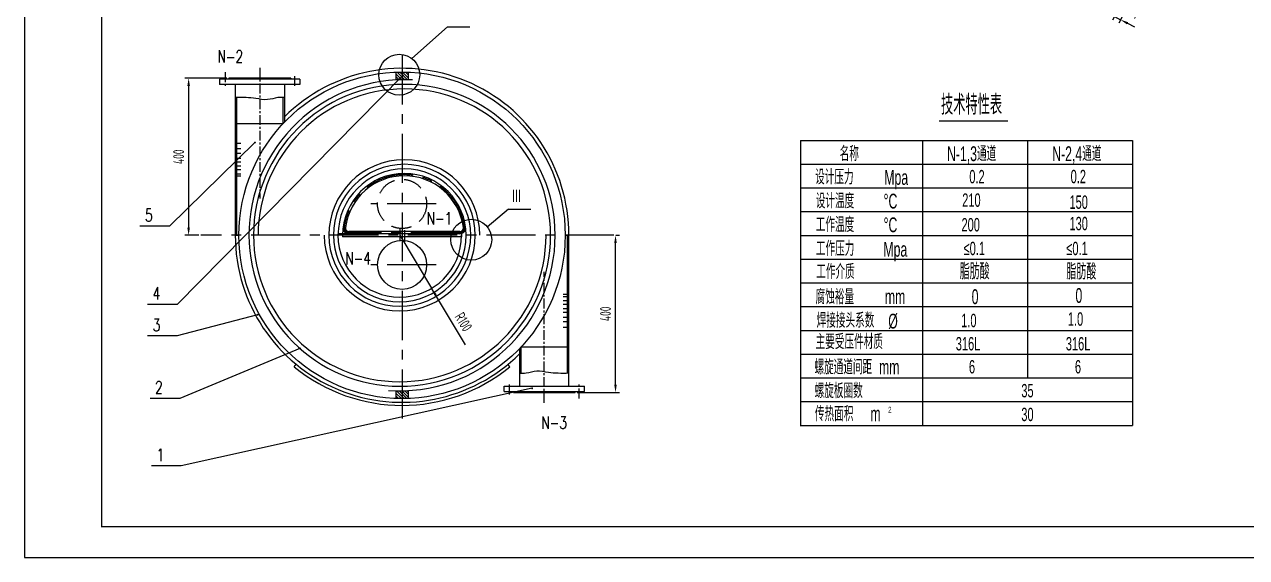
# Model space of a CAD drawing. Extents: x -7976 to 5804, y -7723 to 1555.
# Drawn here: x -7976 to -4020, y -2645 to -922 of the extents above; entities that cross this region are included whole.
import ezdxf

# ---------------------------------------------------------------- set-up
doc = ezdxf.new("R2010")
doc.units = 0
doc.linetypes.add('CENTER', pattern=[50.8, 31.75, -6.35, 6.35, -6.35])
doc.linetypes.add('DASHED', pattern=[19.05, 12.7, -6.35])
doc.layers.get('0').update_dxf_attribs({"linetype": 'CONTINUOUS'})
doc.layers.get('DEFPOINTS').update_dxf_attribs({"linetype": 'CONTINUOUS'})
for name, color, linetype in [('2细线层', 3, 'CONTINUOUS'), ('3中心线层', 1, 'CENTER'), ('A', 2, 'CONTINUOUS'), ('B', 7, 'CONTINUOUS'), ('LAYER2', 3, 'CONTINUOUS'), ('LAYER3', 1, 'CENTER'), ('LAYER4', 6, 'DASHED')]:
    doc.layers.add(name, color=color, linetype=linetype)
doc.styles.add('HZ', font='theitc.shx', dxfattribs={"width": 0.7, "bigfont": 'hztxt.shx'})
doc.styles.get("Standard").update_dxf_attribs({"font": 'isocp.shx', "width": 0.707, "bigfont": 'hztxt.shx'})
doc.dimstyles.get("Standard").update_dxf_attribs({"dimscale": 10, "dimtxt": 3.5, "dimasz": 2.5, "dimexe": 1.25, "dimexo": 0.625, "dimgap": 1.5, "dimtad": 1, "dimdec": 0, "dimdsep": 46, "dimtxsty": 'Standard', "dimcen": 2.5, "dimadec": 0, "dimazin": 0, "dimtfac": 1, "dimtdec": 4, "dimtmove": 0, "dimatfit": 3, "dimfxl": 1, "dimtolj": 1, "dimtzin": 0, "dimarcsym": 0})
pattern_1 = [(315, (-5088.948, -8234.0954), (4.490128, 4.490128), [])]

# ---------------------------------------------------------------- blocks, each defined once
blk = doc.blocks.new('*D58')
at = {"color": 0, "linetype": 'ByBlock'}
blk.add_line((-5180.1, -566.6), (-5161.3, -333.2), dxfattribs=at)
blk.add_solid([(-5167.4, -357.8), (-5159.1, -358.4), (-5161.3, -333.2)], dxfattribs=at)
at = {"layer": 'DEFPOINTS', "color": 0, "linetype": 'ByBlock'}
for p in [(-5161.3, -333.2), (-5323, -2342.7)]:
    blk.add_point(p, dxfattribs=at)
at = {"color": 0, "linetype": 'ByBlock', "insert": (-5206.1, -485.1), "char_height": 35, "attachment_point": 5, "rotation": 85.3977}
blk.add_mtext('\\A1;\\Ftxt.shx,hzfs.shx;R385', dxfattribs=at)
blk = doc.blocks.new('*D59')
at = {"color": 0, "linetype": 'ByBlock'}
blk.add_line((-5485, -601.7), (-5518, -247.1), dxfattribs=at)
blk.add_solid([(-5511.5, -271.6), (-5519.8, -272.4), (-5518, -247.1)], dxfattribs=at)
at = {"layer": 'DEFPOINTS', "color": 0, "linetype": 'ByBlock'}
for p in [(-5518, -247.1), (-5323, -2342.7)]:
    blk.add_point(p, dxfattribs=at)
at = {"color": 0, "linetype": 'ByBlock', "insert": (-5459.7, -522.8), "char_height": 35, "attachment_point": 5, "rotation": 275.315}
blk.add_mtext('\\A1;\\Ftxt.shx,hzfs.shx;R440', dxfattribs=at)
blk = doc.blocks.new('*D71')
at = {"color": 0, "linetype": 'ByBlock'}
for p, q in [((-4452.4, -522), (-4499, -613.2)), ((-4432.3, -532.3), (-4478.9, -623.4)), ((-4515.5, -590.6), (-4537.8, -579.3)), ((-4493.3, -602), (-4473.2, -612.3)), ((-4493.3, -602), (-4473.2, -612.3)), ((-4450.9, -623.7), (-4428.6, -635))]:
    blk.add_line(p, q, dxfattribs=at)
for points in [[(-4513.6, -586.9), (-4517.4, -594.4), (-4493.3, -602)], [(-4449, -620), (-4452.8, -627.4), (-4473.2, -612.3)]]:
    blk.add_solid(points, dxfattribs=at)
at = {"layer": 'DEFPOINTS', "color": 0, "linetype": 'ByBlock'}
for p in [(-4449.5, -516.5), (-4429.4, -526.7), (-4473.2, -612.3)]:
    blk.add_point(p, dxfattribs=at)
at = {"color": 0, "linetype": 'ByBlock', "insert": (-4422.6, -591.5), "char_height": 35, "attachment_point": 5, "rotation": 332.9354}
blk.add_mtext('\\A1;\\Ftxt.shx,hzfs.shx;4', dxfattribs=at)
blk = doc.blocks.new('*D95')
at = {"color": 0, "linetype": 'ByBlock'}
for p, q in [((-6061.1, -1603.5), (-6049.7, -1603.5)), ((-6062.2, -2086.4), (-6062.2, -1628.5)), ((-6186.4, -2111.4), (-6049.7, -2111.4))]:
    blk.add_line(p, q, dxfattribs=at)
for points in [[(-6066.4, -1628.5), (-6058.1, -1628.5), (-6062.2, -1603.5)], [(-6066.4, -2086.4), (-6058.1, -2086.4), (-6062.2, -2111.4)]]:
    blk.add_solid(points, dxfattribs=at)
at = {"layer": 'DEFPOINTS', "color": 0, "linetype": 'ByBlock'}
for p in [(-6067.3, -1603.5), (-6062.2, -1603.5), (-6192.7, -2111.4)]:
    blk.add_point(p, dxfattribs=at)
at = {"color": 0, "linetype": 'ByBlock', "insert": (-6094.7, -1857.4), "char_height": 35, "attachment_point": 5, "rotation": 90}
blk.add_mtext('\\A1;400', dxfattribs=at)
blk = doc.blocks.new('*D96')
at = {"color": 0, "linetype": 'ByBlock'}
for p in [(-6760.6, -1603.5), (-6547.5, -1958.2)]:
    blk.add_line(p, (-6657.6, -1774.9), dxfattribs=at)
blk.add_solid([(-6641.1, -1794.2), (-6648.3, -1798.5), (-6657.6, -1774.9)], dxfattribs=at)
at = {"layer": 'DEFPOINTS', "color": 0, "linetype": 'ByBlock'}
for p in [(-6760.6, -1603.5), (-6657.6, -1774.9)]:
    blk.add_point(p, dxfattribs=at)
at = {"color": 0, "linetype": 'ByBlock', "insert": (-6554.4, -1883.6), "char_height": 35, "attachment_point": 5, "rotation": 300.9919}
blk.add_mtext('\\A1;R100', dxfattribs=at)
blk = doc.blocks.new('*D98')
at = {"color": 0, "linetype": 'ByBlock'}
for p, q in [((-7319.9, -1095.5), (-7456.6, -1095.5)), ((-7444.1, -1120.5), (-7444.1, -1578.5)), ((-7410.6, -1603.5), (-7456.6, -1603.5))]:
    blk.add_line(p, q, dxfattribs=at)
for points in [[(-7448.3, -1120.5), (-7439.9, -1120.5), (-7444.1, -1095.5)], [(-7448.3, -1578.5), (-7439.9, -1578.5), (-7444.1, -1603.5)]]:
    blk.add_solid(points, dxfattribs=at)
at = {"layer": 'DEFPOINTS', "color": 0, "linetype": 'ByBlock'}
for p in [(-7313.7, -1095.5), (-7444.1, -1603.5), (-7404.4, -1603.5)]:
    blk.add_point(p, dxfattribs=at)
at = {"color": 0, "linetype": 'ByBlock', "insert": (-7476.6, -1349.5), "char_height": 35, "attachment_point": 5, "rotation": 90}
blk.add_mtext('\\A1;400', dxfattribs=at)

msp = doc.modelspace()

# ---------------------------------------------------------------- hatches: boundary and pattern name
at = {"layer": 'LAYER2'}
h = msp.add_hatch(dxfattribs=at)
h.set_pattern_fill('ANSI31', color=256, scale=2, angle=-90, style=0)
h.set_pattern_definition(pattern_1)
h.paths.add_polyline_path([(-6733.2, -1100.6), (-6733.2, -1075.8, 0.009472), (-6753.2, -1075.5), (-6753.2, -1100.5, -0.009941)])
h.paths.add_polyline_path([(-6753.2, -1075.5, 0.009472), (-6773.2, -1075.8), (-6773.2, -1101.2, -0.009947), (-6753.2, -1100.5)])
h = msp.add_hatch(dxfattribs=at)
h.set_pattern_fill('ANSI31', color=256, scale=2, angle=-90, style=0)
h.set_pattern_definition(pattern_1)
h.paths.add_polyline_path([(-6733.2, -2131.1), (-6733.2, -2105.7, -0.009947), (-6753.2, -2106.4), (-6753.2, -2131.5, 0.009472)])
h.paths.add_polyline_path([(-6753.2, -2131.5), (-6753.2, -2106.4, -0.009941), (-6773.2, -2106.3), (-6773.2, -2131.1, 0.009472)])

# ---------------------------------------------------------------- linework, layer by layer
for p, q in [((-6606.1, -929.1), (-6533.4, -929.1)), ((-7343.7, -1098.5), (-7343.7, -1115.5)), ((-7083.7, -1098.5), (-7343.7, -1098.5)), ((-7313.7, -1095.5), (-7313.7, -1098.5)), ((-7113.7, -1095.5), (-7313.7, -1095.5)), ((-7113.7, -1095.5), (-7113.7, -1098.5)), ((-7083.7, -1098.5), (-7083.7, -1115.5)), ((-6773.2, -1075.8), (-6773.2, -1101.2)), ((-6733.2, -1075.8), (-6733.2, -1100.6)), ((-7083.7, -1115.5), (-7343.7, -1115.5)), ((-7293.2, -1115.5), (-7293.2, -1603.5)), ((-7134.2, -1115.5), (-7134.2, -1237.9)), ((-7288.7, -1158.2), (-7288.7, -1603.5)), ((-7138.7, -1157.7), (-7138.7, -1242.7)), ((-6408.8, -1518.8), (-6336.2, -1518.8)), ((-7293.2, -1603.5), (-7281.2, -1603.5)), ((-7281.2, -1603.5), (-7293.2, -1603.5)), ((-6560.6, -1598.3), (-6960.5, -1598.3)), ((-6945.8, -1598.3), (-6945.8, -1608.6)), ((-6560.6, -1608.6), (-6945.8, -1608.6)), ((-6565.8, -1590.9), (-6925.7, -1590.9)), ((-6560.6, -1598.3), (-6560.6, -1608.6)), ((-6225.2, -1603.5), (-6213.2, -1603.5)), ((-6217.7, -2048.7), (-6217.7, -1603.5)), ((-6213.2, -2091.4), (-6213.2, -1603.5)), ((-6372.2, -2091.4), (-6372.2, -1969)), ((-6367.7, -2049.2), (-6367.7, -1964.3)), ((-7102.3, -2028.5), (-7095.9, -2020.7)), ((-6404.1, -2028.5), (-6410.4, -2020.7)), ((-6422.7, -2091.4), (-6162.7, -2091.4)), ((-6422.7, -2108.4), (-6422.7, -2091.4)), ((-6162.7, -2108.4), (-6162.7, -2091.4)), ((-6773.2, -2106.3), (-6773.2, -2131.1)), ((-6733.2, -2105.7), (-6733.2, -2131.1)), ((-6422.7, -2108.4), (-6162.7, -2108.4)), ((-6392.7, -2111.4), (-6392.7, -2108.4)), ((-6392.7, -2111.4), (-6192.7, -2111.4)), ((-6192.7, -2111.4), (-6192.7, -2108.4))]:
    msp.add_line(p, q)
at = {"const_width": 5}
msp.add_lwpolyline([(-7725.6, -2545.5), (-2135.6, -2545.5), (-2135.6, 1454.5), (-7725.6, 1454.5)], close=True, dxfattribs=at)
for centre, radius in [((-6753.2, -1603.5), 528), ((-6753.2, -1699.1), 79.5)]:
    msp.add_circle(centre, radius)
for centre, radius, start, end in [((-6753.2, -1603.5), 540, 0, 134.8744), ((-6745.8, -1603.5), 503, 87.0354, 180), ((-6745.8, -1603.5), 488.2, 0, 180), ((-6745.8, -1603.5), 473.4, 0, 180), ((-6745.8, -1603.5), 244.4, 0, 180), ((-6745.8, -1603.5), 229.6, 0, 180), ((-6745.8, -1603.5), 214.8, 0, 180), ((-6745.8, -1603.5), 200, 0, 180), ((-6745.8, -1603.5), 192.6, 7.505, 172.495), ((-6925.7, -1579.8), 18.5, 172.495, 270), ((-6925.7, -1579.8), 11.1, 172.495, 270), ((-6565.8, -1579.8), 18.5, 270, 7.505), ((-6565.8, -1579.8), 11.1, 270, 7.505), ((-6753.2, -1603.5), 540, 180, 314.8744), ((-6760.6, -1603.5), 488.2, 180, 0), ((-6760.6, -1603.5), 473.4, 180, 0), ((-6760.6, -1603.5), 244.4, 180, 0), ((-6760.6, -1603.5), 229.6, 180, 0), ((-6760.6, -1603.5), 214.8, 180, 0), ((-6760.6, -1603.5), 200, 180, 0), ((-6760.6, -1603.5), 200, 180, 0), ((-6760.6, -1603.5), 503, 265.8603, 0), ((-6753.2, -1603.5), 550, 230.601, 309.399)]:
    msp.add_arc(centre, radius, start, end)
at = {"layer": '2细线层'}
for points in [[(-7134.2, -1158.1), (-7141.2, -1157.4), (-7159.5, -1157.3), (-7190, -1168.5), (-7224.6, -1160.3), (-7259.3, -1157.9), (-7281.4, -1158), (-7293.2, -1158.3)], [(-6372.2, -2048.8), (-6365.2, -2049.5), (-6346.8, -2049.6), (-6316.4, -2038.4), (-6281.7, -2046.6), (-6247.1, -2049), (-6224.9, -2048.9), (-6213.2, -2048.6)]]:
    msp.add_open_spline(points, degree=3, knots=[39.261107, 39.261107, 39.261107, 39.261107, 60.451035, 94.952317, 132.944491, 164.327882, 199.506804, 199.506804, 199.506804, 199.506804], dxfattribs=at)
at = {"layer": '3中心线层'}
for p, q in [((-7213.7, -1062.2), (-7213.7, -1485)), ((-7326.2, -1076), (-7326.2, -1125.3)), ((-7101.2, -1088.9), (-7101.2, -1125.3)), ((-6292.7, -2144.7), (-6292.7, -1721.9)), ((-6405.2, -2118), (-6405.2, -2081.6)), ((-6180.2, -2130.9), (-6180.2, -2081.6))]:
    msp.add_line(p, q, dxfattribs=at)
at = {"layer": 'A', "lineweight": -2}
for p, q in [((-5014.6, -1233.2), (-4792.7, -1233.2)), ((-5463.7, -1296.5), (-5463.7, -2218.1)), ((-5463.7, -1296.5), (-5068.1, -1296.5)), ((-5068.1, -1296.5), (-4388.3, -1296.5)), ((-4388.3, -1296.5), (-4388.3, -2218.1)), ((-5464.3, -2218.1), (-5068.7, -2218.1)), ((-5068.7, -2218.1), (-4388.3, -2218.1))]:
    msp.add_line(p, q, dxfattribs=at)
at = {"layer": 'B', "lineweight": -2}
for p, q in [((-5068.1, -1296.5), (-5068.1, -2218.1)), ((-4729.2, -1296.5), (-4729.2, -2064.5)), ((-5463.7, -1373.3), (-5068.1, -1373.3)), ((-5068.1, -1373.3), (-4388.9, -1373.3)), ((-5463.7, -1450.1), (-5068.1, -1450.1)), ((-5068.1, -1450.1), (-4388.9, -1450.1)), ((-5463.7, -1526.9), (-5068.1, -1526.9)), ((-5068.1, -1526.9), (-4388.9, -1526.9)), ((-5463.7, -1603.7), (-5068.1, -1603.7)), ((-5068.1, -1603.7), (-4388.9, -1603.7)), ((-5464.3, -1680.5), (-5068.7, -1680.5)), ((-5068.7, -1680.5), (-4389.4, -1680.5)), ((-5464.3, -1757.3), (-5068.7, -1757.3)), ((-5068.7, -1757.3), (-4389.4, -1757.3)), ((-5464.3, -1834.1), (-5068.7, -1834.1)), ((-5068.7, -1834.1), (-4389.4, -1834.1)), ((-5464.3, -1910.9), (-5068.7, -1910.9)), ((-5068.7, -1910.9), (-4389.4, -1910.9)), ((-5464.3, -1987.7), (-5068.7, -1987.7)), ((-5068.7, -1987.7), (-4389.4, -1987.7)), ((-5464.3, -2064.5), (-5068.7, -2064.5)), ((-5068.7, -2064.5), (-4389.4, -2064.5)), ((-5463.7, -2141.3), (-5068.1, -2141.3)), ((-5068.7, -2141.3), (-4388.9, -2141.3)), ((-5464.3, -2218.1), (-5068.7, -2218.1)), ((-5068.7, -2218.1), (-4388.9, -2218.1))]:
    msp.add_line(p, q, dxfattribs=at)
at = {"layer": 'LAYER2'}
for p, q in [((-7975.6, 1554.5), (-7975.6, -2645.5)), ((-6606.1, -929.1), (-6722.1, -1031.6)), ((-7138.7, -1242.7), (-7293.2, -1242.7)), ((-7274.7, -1306.6), (-7288.7, -1306.6)), ((-7274.7, -1324.3), (-7288.7, -1324.3)), ((-7274.7, -1339), (-7288.7, -1339)), ((-7274.7, -1355.2), (-7288.7, -1355.2)), ((-7274.7, -1367), (-7288.7, -1367)), ((-7274.7, -1380.3), (-7288.7, -1380.3)), ((-7274.7, -1392.1), (-7288.7, -1392.1)), ((-7274.7, -1405.4), (-7288.7, -1405.4)), ((-7274.7, -1412.7), (-7288.7, -1412.7)), ((-6408.8, -1518.8), (-6477.3, -1576.7)), ((-7505.5, -1574), (-7601.6, -1574)), ((-6231.6, -1794.2), (-6217.7, -1794.2)), ((-6231.6, -1801.6), (-6217.7, -1801.6)), ((-6231.6, -1814.8), (-6217.7, -1814.8)), ((-7480.7, -1827.2), (-7576.9, -1827.2)), ((-6231.6, -1826.6), (-6217.7, -1826.6)), ((-6231.6, -1839.9), (-6217.7, -1839.9)), ((-6231.6, -1851.7), (-6217.7, -1851.7)), ((-6231.6, -1867.9), (-6217.7, -1867.9)), ((-6231.6, -1882.6), (-6217.7, -1882.6)), ((-7480.7, -1928.9), (-7576.9, -1928.9)), ((-6231.6, -1900.3), (-6217.7, -1900.3)), ((-6367.7, -1964.3), (-6213.2, -1964.3)), ((-7473, -2130.7), (-7569.1, -2130.7)), ((-7468.3, -2349.1), (-7564.5, -2349.1)), ((-7975.6, -2645.5), (-2035.6, -2645.5))]:
    msp.add_line(p, q, dxfattribs=at)
for centre in [(-6762.1, -1084.2), (-6529.2, -1617.7)]:
    msp.add_circle(centre, 66.1, dxfattribs=at)
at = {"layer": 'LAYER3', "ltscale": 5}
for p, q in [((-6753.2, -1021.3), (-6753.2, -2218.5)), ((-6643.2, -1502), (-6854.7, -1502)), ((-6760.6, -1581.8), (-6760.6, -1622.3)), ((-6067.3, -1603.5), (-7404.4, -1603.5)), ((-6565.8, -1594.6), (-6925.7, -1594.6)), ((-6745.8, -1587.1), (-6745.8, -1624.5)), ((-6643.2, -1699.1), (-6854.7, -1699.1))]:
    msp.add_line(p, q, dxfattribs=at)
for centre, radius, start, end in [((-6745.8, -1603.5), 196.3, 7.505, 172.495), ((-6925.7, -1579.8), 14.8, 172.495, 270), ((-6565.8, -1579.8), 14.8, 270, 7.505)]:
    msp.add_arc(centre, radius, start, end, dxfattribs=at)
at = {"layer": 'LAYER4', "ltscale": 5}
msp.add_circle((-6753.2, -1502), 79.5, dxfattribs=at)

# ---------------------------------------------------------------- texts
at = {"layer": 'B', "lineweight": -2, "style": 'HZ', "width": 0.618}
for s, height, p in [('技术特性表', 64, (-5008.7, -1213.2)), ('名称', 48, (-5336.7, -1363.7)), ('N-1,3通道', 48, (-4989.1, -1363.7)), ('N-2,4通道', 48, (-4648.7, -1363.7)), ('设计压力', 48, (-5416.2, -1438.9)), ('Mpa', 48, (-5192.2, -1440.2)), ('0.2', 43.2, (-4917, -1435.4)), ('0.2', 43.2, (-4589, -1435.1)), ('设计温度', 48, (-5414.1, -1516.3)), ('%%DC', 48, (-5194.5, -1516.9)), ('210', 43.2, (-4940, -1511.2)), ('150', 43.2, (-4592.8, -1517.9)), ('工作温度', 48, (-5414.1, -1593.1)), ('%%DC', 48, (-5194.5, -1593.7)), ('200', 43.2, (-4942.3, -1590.8)), ('130', 43.2, (-4592.8, -1587.1)), ('工作压力', 48, (-5413.7, -1670.3)), ('Mpa', 48, (-5195.1, -1672.7)), ('≤0.1', 43.2, (-4935.4, -1667.6)), ('≤0.1', 43.2, (-4603, -1667.6)), ('工作介质', 48, (-5412.6, -1745)), ('脂肪酸', 52, (-4947.8, -1745.9)), ('脂肪酸', 52, (-4602.5, -1746.6)), ('腐蚀裕量', 48, (-5414.7, -1826.6)), ('0', 48, (-4909.4, -1826)), ('0', 48, (-4573.4, -1822.1)), ('mm', 48, (-5190.4, -1826)), ('焊接接头系数', 48, (-5411.3, -1902.6)), (' %%C', 48, (-5190.4, -1905)), ('1.0', 43.2, (-4943.3, -1900.6)), ('1.0', 43.2, (-4598, -1895.8)), ('主要受压件材质', 48, (-5414.7, -1971.7)), ('316L', 43.2, (-4960.8, -1975.8)), ('316L', 43.2, (-4604.6, -1975.8)), ('螺旋通道间距  mm', 48, (-5418.3, -2053.5)), ('6', 43.2, (-4918.3, -2050.1)), ('6', 43.2, (-4575.2, -2050.1)), ('螺旋板圈数', 48, (-5417.7, -2130.3)), ('35', 43.2, (-4748.7, -2127.5)), ('传热面积     m', 48, (-5416.8, -2204.8)), ('2', 19.2, (-5179.9, -2177.3)), ('30', 43.2, (-4748.7, -2204.3))]:
    msp.add_text(s, height=height, dxfattribs=at).set_placement(p)
at = {"layer": 'LAYER2', "attachment_point": 4}
for s, insert, char_height in [('\\Ftxt.shx,hzfs.shx;N-2', (-7350.5, -1025.2), 40), ('\\Ftxt.shx,hzfs.shx;Ⅲ', (-6399.2, -1477.4), 46.154), ('\\Ftxt.shx,hzfs.shx;5', (-7585, -1538.4), 40), ('\\Ftxt.shx,hzfs.shx;N-1', (-6673.3, -1548.9), 40), ('\\Ftxt.shx,hzfs.shx;N-4', (-6936.9, -1677.5), 40), ('\\Ftxt.shx,hzfs.shx;4', (-7560.2, -1791.6), 40), ('\\Ftxt.shx,hzfs.shx;3', (-7560.2, -1893.3), 40), ('\\Ftxt.shx,hzfs.shx;2', (-7552.5, -2095.1), 40), ('\\Ftxt.shx,hzfs.shx;N-3', (-6302.1, -2208.9), 40), ('\\Ftxt.shx,hzfs.shx;1', (-7547.8, -2313.5), 40)]:
    msp.add_mtext(s, dxfattribs=dict(at, insert=insert, char_height=char_height))

# ---------------------------------------------------------------- dimensions: what is measured, and where the dimension line sits
at = {"layer": 'LAYER2'}
for center, mpoint, text, picture, middle, set_off in [((-5357.3, -2438.1), (-5552.3, -342.5), '\\Ftxt.shx,hzfs.shx;R440', '*D59', (-5526.3, -621.2), (-34.3, -95.4)), ((-5313.7, -2421.1), (-5151.9, -411.6), '\\Ftxt.shx,hzfs.shx;R385', '*D58', (-5164.4, -566.1), (9.3, -78.5))]:
    dim = msp.add_radius_dim(center=center, mpoint=mpoint, text=text, dimstyle='Standard', dxfattribs=at)
    dim.commit()
    dim.dimension.update_dxf_attribs({"geometry": picture, "text_midpoint": middle, "dimtype": 164, "insert": set_off})
dim = msp.add_linear_dim(base=(-4427.3, -906.5), p1=(-4403.7, -810.7), p2=(-4383.6, -821), angle=332.9354, text='\\Ftxt.shx,hzfs.shx;4', dimstyle='Standard', override={"dimtmove": 2}, dxfattribs=at)
dim.commit()
dim.dimension.update_dxf_attribs({"geometry": '*D71', "text_midpoint": (-4376.8, -885.7), "dimtype": 161, "insert": (45.9, -294.2)})
for base, p1, p2, angle, picture, middle in [((-7444.1, -1603.5), (-7313.7, -1095.5), (-7404.4, -1603.5), 90, '*D98', (-7476.6, -1349.5)), ((-6062.2, -1603.5), (-6192.7, -2111.4), (-6067.3, -1603.5), 270, '*D95', (-6094.7, -1857.4))]:
    dim = msp.add_linear_dim(base=base, p1=p1, p2=p2, angle=angle, text='400', dimstyle='Standard', dxfattribs=at)
    dim.commit()
    dim.dimension.update_dxf_attribs({"geometry": picture, "text_midpoint": middle})
dim = msp.add_radius_dim(center=(-6760.6, -1603.5), mpoint=(-6657.6, -1774.9), text='R100', dimstyle='Standard', dxfattribs=at)
dim.commit()
dim.dimension.update_dxf_attribs({"geometry": '*D96', "text_midpoint": (-6582.3, -1900.3), "dimtype": 164})

# ---------------------------------------------------------------- leaders
for points in [[(-6750.3, -1086.4), (-7480.7, -1827.2), (-7576.9, -1827.2)], [(-7229.5, -1303.5), (-7505.5, -1574), (-7601.6, -1574)], [(-7221, -1860.6), (-7480.7, -1928.9), (-7576.9, -1928.9)], [(-7083.8, -1969.3), (-7473, -2130.7), (-7569.1, -2130.7)], [(-6332, -2098.2), (-7468.3, -2349.1), (-7564.5, -2349.1)]]:
    msp.add_leader(points, dimstyle='Standard', override={"dimldrblk": 'DOTSMALL'}, dxfattribs=at)

doc.saveas('drawing.dxf')
